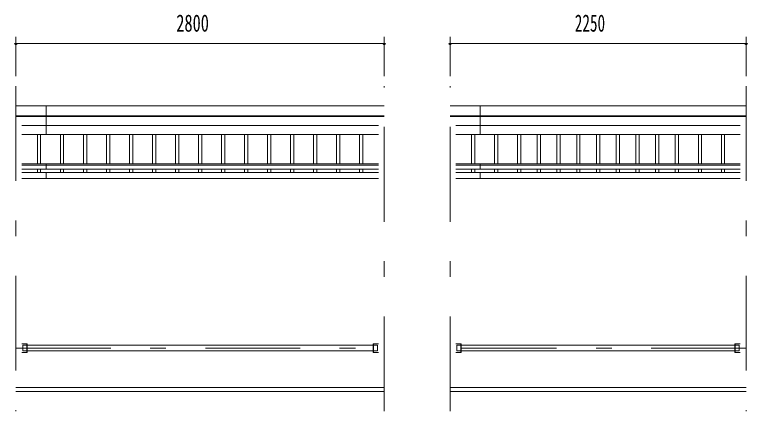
# Model space of a CAD drawing. Units: millimetres, scale not verified. Extents: x -25848 to 25858, y -10500 to 10500.
# Drawn here: x -15979 to -10409, y 1645 to 4657 of the extents above; entities that cross this region are included whole.
import ezdxf
from ezdxf.enums import TextEntityAlignment as Align

# ---------------------------------------------------------------- set-up
doc = ezdxf.new("R2010")
doc.units = ezdxf.units.MM
doc.header["$LTSCALE"] = 60
doc.linetypes.add('USER3', pattern=[24, 12, -5, 2, -5])
for name, color, linetype, lineweight in [('0-2_1-05BOLD', 7, 'Continuous', 18), ('0-3_1-25CENTER', 3, 'USER3', 18), ('0-4_1-45THIN', 4, 'Continuous', 18), ('0-5_1-55DIM', 3, 'Continuous', 18)]:
    doc.layers.add(name, color=color, linetype=linetype, lineweight=lineweight)
doc.styles.add('ＭＳ ゴシック', font='')
doc.styles.get('ＭＳ ゴシック').set_extended_font_data('MS Gothic')

msp = doc.modelspace()

# ---------------------------------------------------------------- linework, layer by layer
at = {"layer": '0-2_1-05BOLD'}
for p, q in [((-15968.93, 3963.67), (-13168.93, 3963.67)), ((-15738.93, 3963.67), (-15738.93, 3745.48)), ((-10418.93, 3963.67), (-12668.93, 3963.67)), ((-12438.93, 3963.67), (-12438.93, 3745.48)), ((-13168.93, 3888.53), (-15968.93, 3888.53)), ((-15968.93, 3884.46), (-13168.93, 3884.46)), ((-12668.93, 3888.53), (-10418.93, 3888.53)), ((-10418.93, 3884.46), (-12668.93, 3884.46)), ((-13213.48, 3814.97), (-15924.38, 3814.97)), ((-12624.38, 3814.97), (-10463.48, 3814.97)), ((-15924.38, 3745.48), (-13213.48, 3745.48)), ((-10463.48, 3745.48), (-12624.38, 3745.48)), ((-13213.48, 3523.86), (-15924.38, 3523.86)), ((-15924.38, 3513.43), (-13213.48, 3513.43)), ((-15738.93, 3483.82), (-15738.93, 3523.86)), ((-12624.38, 3523.86), (-10463.48, 3523.86)), ((-10463.48, 3513.43), (-12624.38, 3513.43)), ((-12438.93, 3523.86), (-12438.93, 3483.82)), ((-13213.48, 3483.82), (-15924.38, 3483.82)), ((-15924.38, 3457.49), (-13213.48, 3457.49)), ((-15738.93, 3412.49), (-15738.93, 3457.49)), ((-12624.38, 3483.82), (-10463.48, 3483.82)), ((-10463.48, 3457.49), (-12624.38, 3457.49)), ((-12438.93, 3457.49), (-12438.93, 3412.49)), ((-13213.48, 3412.49), (-15924.38, 3412.49)), ((-12624.38, 3412.49), (-10463.48, 3412.49)), ((-15916.43, 2146.02), (-15887.58, 2146.02)), ((-15887.58, 2157.67), (-15887.58, 2091.67)), ((-15884.38, 2146.02), (-13253.48, 2146.02)), ((-13253.48, 2157.67), (-13253.48, 2091.67)), ((-13253.48, 2157.67), (-13213.48, 2157.67)), ((-13250.28, 2091.67), (-13250.28, 2157.67)), ((-12587.58, 2091.67), (-12587.58, 2157.67)), ((-10503.48, 2146.02), (-12584.38, 2146.02)), ((-10500.28, 2157.67), (-10500.28, 2091.67)), ((-13253.48, 2103.32), (-15884.38, 2103.32)), ((-13253.48, 2091.67), (-13213.48, 2091.67)), ((-12616.43, 2103.32), (-12587.58, 2103.32)), ((-12584.38, 2103.32), (-10503.48, 2103.32)), ((-13168.93, 1824.67), (-15968.93, 1824.67)), ((-15968.93, 1794.67), (-13168.93, 1794.67)), ((-12668.93, 1824.67), (-10418.93, 1824.67)), ((-10418.93, 1794.67), (-12668.93, 1794.67))]:
    msp.add_line(p, q, dxfattribs=at)
for points in [[(-15924.38, 2091.67), (-15884.38, 2091.67), (-15884.38, 2157.67), (-15924.38, 2157.67)], [(-15887.58, 2103.32), (-15916.43, 2103.32), (-15916.43, 2146.02)], [(-13250.28, 2146.02), (-13221.43, 2146.02), (-13221.43, 2103.32), (-13250.28, 2103.32)], [(-12624.38, 2157.67), (-12584.38, 2157.67), (-12584.38, 2091.67), (-12624.38, 2091.67)], [(-12587.58, 2146.02), (-12616.43, 2146.02), (-12616.43, 2103.32)], [(-10463.48, 2091.67), (-10503.48, 2091.67), (-10503.48, 2157.67), (-10463.48, 2157.67)], [(-10500.28, 2103.32), (-10471.43, 2103.32), (-10471.43, 2146.02), (-10500.28, 2146.02)]]:
    msp.add_lwpolyline(points, dxfattribs=at)
at = {"layer": '0-3_1-25CENTER'}
for p, q in [((-15968.93, 4114.67), (-15968.93, 1644.67)), ((-13168.93, 1644.67), (-13168.93, 4114.67)), ((-12668.93, 1644.67), (-12668.93, 4114.67)), ((-10418.93, 4114.67), (-10418.93, 1644.67)), ((-15968.93, 2124.67), (-13168.93, 2124.67)), ((-10418.93, 2124.67), (-12668.93, 2124.67))]:
    msp.add_line(p, q, dxfattribs=at)
at = {"layer": '0-4_1-45THIN'}
for p, q in [((-15806.43, 3523.86), (-15806.43, 3745.48)), ((-15781.43, 3745.48), (-15781.43, 3523.86)), ((-15631.43, 3745.48), (-15631.43, 3523.86)), ((-15606.43, 3523.86), (-15606.43, 3745.48)), ((-15456.43, 3523.86), (-15456.43, 3745.48)), ((-15431.43, 3745.48), (-15431.43, 3523.86)), ((-15281.43, 3745.48), (-15281.43, 3523.86)), ((-15256.43, 3523.86), (-15256.43, 3745.48)), ((-15106.43, 3523.86), (-15106.43, 3745.48)), ((-15081.43, 3745.48), (-15081.43, 3523.86)), ((-14931.43, 3745.48), (-14931.43, 3523.86)), ((-14906.43, 3523.86), (-14906.43, 3745.48)), ((-14756.43, 3523.86), (-14756.43, 3745.48)), ((-14731.43, 3745.48), (-14731.43, 3523.86)), ((-14581.43, 3745.48), (-14581.43, 3523.86)), ((-14556.43, 3523.86), (-14556.43, 3745.48)), ((-14406.43, 3523.86), (-14406.43, 3745.48)), ((-14381.43, 3745.48), (-14381.43, 3523.86)), ((-14231.43, 3745.48), (-14231.43, 3523.86)), ((-14206.43, 3523.86), (-14206.43, 3745.48)), ((-14056.43, 3523.86), (-14056.43, 3745.48)), ((-14031.43, 3745.48), (-14031.43, 3523.86)), ((-13881.43, 3745.48), (-13881.43, 3523.86)), ((-13856.42, 3523.86), (-13856.42, 3745.48)), ((-13706.43, 3523.86), (-13706.43, 3745.48)), ((-13681.43, 3745.48), (-13681.43, 3523.86)), ((-13531.43, 3745.48), (-13531.43, 3523.86)), ((-13506.42, 3523.86), (-13506.42, 3745.48)), ((-13356.43, 3523.86), (-13356.43, 3745.48)), ((-13331.43, 3745.48), (-13331.43, 3523.86)), ((-12506.42, 3745.48), (-12506.42, 3523.86)), ((-12481.43, 3523.86), (-12481.43, 3745.48)), ((-12331.43, 3523.86), (-12331.43, 3745.48)), ((-12306.43, 3745.48), (-12306.43, 3523.86)), ((-12156.43, 3745.48), (-12156.43, 3523.86)), ((-12131.42, 3523.86), (-12131.42, 3745.48)), ((-12006.43, 3523.86), (-12006.43, 3745.48)), ((-11981.43, 3745.48), (-11981.43, 3523.86)), ((-11856.43, 3745.48), (-11856.43, 3523.86)), ((-11831.43, 3523.86), (-11831.43, 3745.48)), ((-11706.43, 3523.86), (-11706.43, 3745.48)), ((-11681.43, 3745.48), (-11681.43, 3523.86)), ((-11556.43, 3745.48), (-11556.43, 3523.86)), ((-11531.43, 3523.86), (-11531.43, 3745.48)), ((-11406.43, 3523.86), (-11406.43, 3745.48)), ((-11381.43, 3745.48), (-11381.43, 3523.86)), ((-11256.43, 3745.48), (-11256.43, 3523.86)), ((-11231.43, 3523.86), (-11231.43, 3745.48)), ((-11106.43, 3523.86), (-11106.43, 3745.48)), ((-11081.43, 3745.48), (-11081.43, 3523.86)), ((-10956.43, 3745.48), (-10956.43, 3523.86)), ((-10931.43, 3523.86), (-10931.43, 3745.48)), ((-10781.43, 3523.86), (-10781.43, 3745.48)), ((-10756.43, 3745.48), (-10756.43, 3523.86)), ((-10606.43, 3745.48), (-10606.43, 3523.86)), ((-10581.43, 3523.86), (-10581.43, 3745.48)), ((-15806.43, 3457.49), (-15806.43, 3483.82)), ((-15781.43, 3483.82), (-15781.43, 3457.49)), ((-15631.43, 3483.82), (-15631.43, 3457.49)), ((-15606.43, 3457.49), (-15606.43, 3483.82)), ((-15456.43, 3457.49), (-15456.43, 3483.82)), ((-15431.43, 3483.82), (-15431.43, 3457.49)), ((-15281.43, 3483.82), (-15281.43, 3457.49)), ((-15256.43, 3457.49), (-15256.43, 3483.82)), ((-15106.43, 3457.49), (-15106.43, 3483.82)), ((-15081.43, 3483.82), (-15081.43, 3457.49)), ((-14931.43, 3483.82), (-14931.43, 3457.49)), ((-14906.43, 3457.49), (-14906.43, 3483.82)), ((-14756.43, 3457.49), (-14756.43, 3483.82)), ((-14731.43, 3483.82), (-14731.43, 3457.49)), ((-14581.43, 3483.82), (-14581.43, 3457.49)), ((-14556.43, 3457.49), (-14556.43, 3483.82)), ((-14406.43, 3457.49), (-14406.43, 3483.82)), ((-14381.43, 3483.82), (-14381.43, 3457.49)), ((-14231.43, 3483.82), (-14231.43, 3457.49)), ((-14206.43, 3457.49), (-14206.43, 3483.82)), ((-14056.43, 3457.49), (-14056.43, 3483.82)), ((-14031.43, 3483.82), (-14031.43, 3457.49)), ((-13881.43, 3483.82), (-13881.43, 3457.49)), ((-13856.42, 3457.49), (-13856.42, 3483.82)), ((-13706.43, 3457.49), (-13706.43, 3483.82)), ((-13681.43, 3483.82), (-13681.43, 3457.49)), ((-13531.43, 3483.82), (-13531.43, 3457.49)), ((-13506.42, 3457.49), (-13506.42, 3483.82)), ((-13356.43, 3457.49), (-13356.43, 3483.82)), ((-13331.43, 3483.82), (-13331.43, 3457.49)), ((-12506.42, 3483.82), (-12506.43, 3457.49)), ((-12481.43, 3457.49), (-12481.43, 3483.82)), ((-12331.43, 3457.49), (-12331.43, 3483.82)), ((-12306.43, 3483.82), (-12306.43, 3457.49)), ((-12156.43, 3483.82), (-12156.43, 3457.49)), ((-12131.42, 3457.49), (-12131.42, 3483.82)), ((-12006.43, 3457.49), (-12006.43, 3483.82)), ((-11981.43, 3483.82), (-11981.43, 3457.49)), ((-11856.43, 3483.82), (-11856.43, 3457.49)), ((-11831.43, 3457.49), (-11831.43, 3483.82)), ((-11706.43, 3457.49), (-11706.43, 3483.82)), ((-11681.43, 3483.82), (-11681.43, 3457.49)), ((-11556.43, 3483.82), (-11556.43, 3457.49)), ((-11531.43, 3457.49), (-11531.43, 3483.82)), ((-11406.43, 3457.49), (-11406.43, 3483.82)), ((-11381.43, 3483.82), (-11381.43, 3457.49)), ((-11256.43, 3483.82), (-11256.43, 3457.49)), ((-11231.43, 3457.49), (-11231.43, 3483.82)), ((-11106.43, 3457.49), (-11106.43, 3483.82)), ((-11081.43, 3483.82), (-11081.43, 3457.49)), ((-10956.43, 3483.82), (-10956.43, 3457.49)), ((-10931.43, 3457.49), (-10931.43, 3483.82)), ((-10781.43, 3457.49), (-10781.43, 3483.82)), ((-10756.43, 3483.82), (-10756.43, 3457.49)), ((-10606.43, 3483.82), (-10606.43, 3457.49)), ((-10581.43, 3457.49), (-10581.43, 3483.82))]:
    msp.add_line(p, q, dxfattribs=at)
at = {"layer": '0-5_1-55DIM'}
for p, q in [((-15968.93, 4488.67), (-15968.93, 4189.67)), ((-13168.93, 4189.67), (-13168.93, 4488.67)), ((-12668.93, 4189.67), (-12668.93, 4488.67)), ((-10418.93, 4488.67), (-10418.93, 4189.67)), ((-15958.93, 4438.67), (-15978.93, 4438.67)), ((-15968.93, 4438.67), (-13168.93, 4438.67)), ((-13168.93, 4438.67), (-15968.93, 4438.67)), ((-13158.93, 4438.67), (-13178.93, 4438.67)), ((-12658.93, 4438.67), (-12678.93, 4438.67)), ((-12668.93, 4438.67), (-10418.93, 4438.67)), ((-12668.93, 4438.67), (-10418.93, 4438.67)), ((-10408.93, 4438.67), (-10428.93, 4438.67))]:
    msp.add_line(p, q, dxfattribs=at)
for centre in [(-15968.93, 4438.67), (-13168.93, 4438.67), (-12668.93, 4438.67), (-10418.93, 4438.67)]:
    msp.add_arc(centre, 10, 180, 0, dxfattribs=at)

# ---------------------------------------------------------------- texts
at = {"layer": '0-5_1-55DIM', "color": 7, "style": 'ＭＳ ゴシック'}
for s, width, p in [('2800', 0.7, (-14750.2, 4488.67)), ('2250', 0.65, (-11720.61, 4488.67))]:
    msp.add_text(s, height=130.2, dxfattribs=dict(at, width=width)).set_placement(p, align=Align.BOTTOM_LEFT)

doc.saveas('drawing.dxf')
